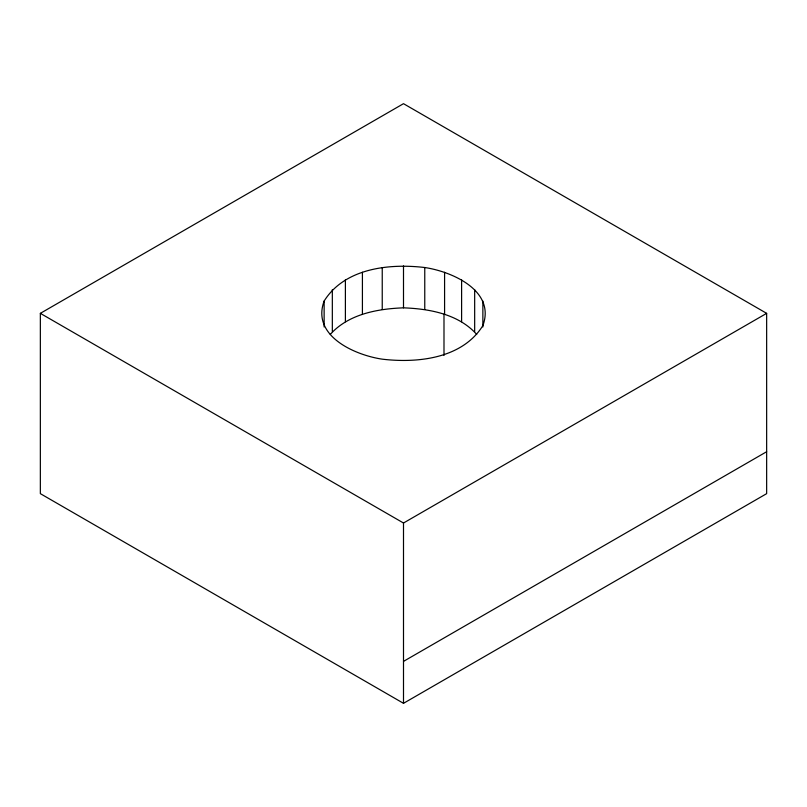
<?xml version="1.0" encoding="UTF-8"?>
<svg xmlns="http://www.w3.org/2000/svg" width="807" height="807" viewBox="0 0 807 807"><rect width="100%" height="100%" fill="white"/><g stroke="black" fill="none" stroke-linecap="round" stroke-linejoin="round"><path stroke-width="1.21" d="M324.132 301.061C311.22 335.954 354.888 355.1 382.236 359.165C417.602 363.342 462.3 358.611 482.868 325.625C495.78 290.732 452.112 271.586 424.764 267.52C389.398 263.344 344.7 268.075 324.132 301.061L324.132 326.966M330.285 334.421C348.342 314.125 377.494 308.788 403.5 307.84C429.506 308.788 458.658 314.125 476.715 334.421M40.35 313.348L403.5 103.679L766.65 313.348L766.65 493.652L403.5 703.321L40.35 493.652L40.35 313.348L403.5 523.007L766.65 313.348M403.5 661.387L766.65 451.718M482.868 301.061L482.868 326.966M474.667 289.622L474.667 331.556M461.604 279.797L461.604 321.731M444.586 272.262L444.586 314.195M443.991 314.125L443.991 355.453M424.764 267.52L424.764 309.454M403.5 265.907L403.5 307.84M403.5 523.007L403.5 703.321M382.236 267.52L382.236 309.454M362.414 272.262L362.414 314.195M345.396 279.797L345.396 321.731M332.333 289.622L332.333 331.556"/></g></svg>
